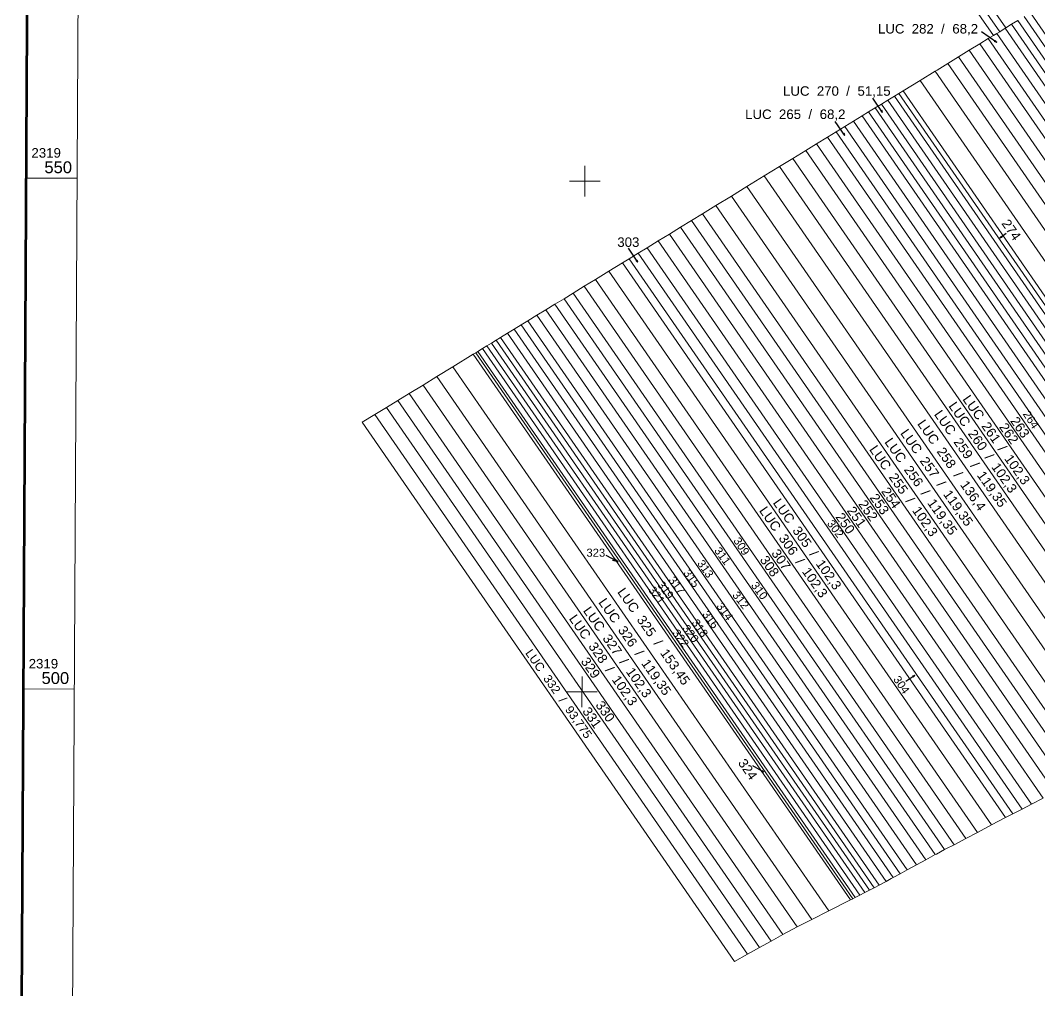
# Model space of a CAD drawing. Header units: metres. Extents: x 591850 to 11787372, y 2319432 to 2388242.
# Drawn here: x 11786917.8 to 11787025.2, y 2387855.2 to 2387957.5 of the extents above; entities that cross this region are included whole.
import ezdxf
from ezdxf.enums import TextEntityAlignment as Align

# ---------------------------------------------------------------- set-up
doc = ezdxf.new("R2010")
doc.units = ezdxf.units.M
doc.header["$MEASUREMENT"] = 0
for name, color, linetype, lineweight in [('Level 10', 7, 'Continuous', 0), ('Level 13', 7, 'Continuous', 0), ('Level 2', 7, 'Continuous', 0), ('Level 4', 7, 'Continuous', 0), ('Level 6', 7, 'Continuous', 0), ('Level 63', 7, 'Continuous', 0)]:
    doc.layers.add(name, color=color, linetype=linetype, lineweight=lineweight)
doc.styles.get("Standard").update_dxf_attribs({"font": 'arial.ttf'})
doc.styles.add('Style-Arial', font='arial.ttf')
doc.dimstyles.get("Standard").update_dxf_attribs({"dimtxt": 0.18, "dimasz": 0.18, "dimexe": 1.25, "dimexo": 0.0625, "dimtad": 1, "dimdsep": 46, "dimtxsty": 'Standard', "dimcen": 0.09, "dimazin": 3, "dimtfac": 1, "dimtmove": 0, "dimatfit": 3})

# ---------------------------------------------------------------- blocks, each defined once
blk = doc.blocks.new('N_Th1_10')
at = {"layer": 'Level 13', "color": 3, "linetype": 'Continuous', "lineweight": 0}
blk.add_text('LUC', height=1, dxfattribs=at).set_placement((-1.93725, 0), align=Align.MIDDLE_RIGHT)
at = {"layer": 'Level 13', "color": 7, "linetype": 'Continuous', "lineweight": 0}
blk.add_text('/', height=1, dxfattribs=at).set_placement((1.93725, 0), align=Align.MIDDLE_LEFT)
at = {"layer": 'Level 2', "color": 1, "linetype": 'Continuous', "lineweight": 0}
blk.add_text('325', height=1, dxfattribs=at).set_placement((0, 0), align=Align.MIDDLE_CENTER)
at = {"layer": 'Level 4', "color": 1, "linetype": 'Continuous', "lineweight": 0}
blk.add_text('153,45', height=1, dxfattribs=at).set_placement((3.12605, 0), align=Align.MIDDLE_LEFT)
blk = doc.blocks.new('N_Th1_11')
at = {"layer": 'Level 13', "color": 3, "linetype": 'Continuous', "lineweight": 0}
blk.add_text('LUC', height=1, dxfattribs=at).set_placement((-1.9342, 0), align=Align.MIDDLE_RIGHT)
at = {"layer": 'Level 13', "color": 7, "linetype": 'Continuous', "lineweight": 0}
blk.add_text('/', height=1, dxfattribs=at).set_placement((1.9342, 0), align=Align.MIDDLE_LEFT)
at = {"layer": 'Level 2', "color": 1, "linetype": 'Continuous', "lineweight": 0}
blk.add_text('258', height=1, dxfattribs=at).set_placement((0, 0), align=Align.MIDDLE_CENTER)
at = {"layer": 'Level 4', "color": 1, "linetype": 'Continuous', "lineweight": 0}
blk.add_text('136,4', height=1, dxfattribs=at).set_placement((3.123, 0), align=Align.MIDDLE_LEFT)
blk = doc.blocks.new('N_Th1_23')
at = {"layer": 'Level 13', "color": 3, "linetype": 'Continuous', "lineweight": 0}
blk.add_text('LUC', height=1, dxfattribs=at).set_placement((-1.93345, 0), align=Align.MIDDLE_RIGHT)
at = {"layer": 'Level 13', "color": 7, "linetype": 'Continuous', "lineweight": 0}
blk.add_text('/', height=1, dxfattribs=at).set_placement((1.93345, 0), align=Align.MIDDLE_LEFT)
at = {"layer": 'Level 2', "color": 1, "linetype": 'Continuous', "lineweight": 0}
blk.add_text('326', height=1, dxfattribs=at).set_placement((0, 0), align=Align.MIDDLE_CENTER)
at = {"layer": 'Level 4', "color": 1, "linetype": 'Continuous', "lineweight": 0}
blk.add_text('119,35', height=1, dxfattribs=at).set_placement((3.12225, 0), align=Align.MIDDLE_LEFT)
blk = doc.blocks.new('N_Th1_25')
at = {"layer": 'Level 13', "color": 3, "linetype": 'Continuous', "lineweight": 0}
blk.add_text('LUC', height=1, dxfattribs=at).set_placement((-1.93345, 0), align=Align.MIDDLE_RIGHT)
at = {"layer": 'Level 13', "color": 7, "linetype": 'Continuous', "lineweight": 0}
blk.add_text('/', height=1, dxfattribs=at).set_placement((1.93345, 0), align=Align.MIDDLE_LEFT)
at = {"layer": 'Level 2', "color": 1, "linetype": 'Continuous', "lineweight": 0}
blk.add_text('256', height=1, dxfattribs=at).set_placement((0, 0), align=Align.MIDDLE_CENTER)
at = {"layer": 'Level 4', "color": 1, "linetype": 'Continuous', "lineweight": 0}
blk.add_text('119,35', height=1, dxfattribs=at).set_placement((3.12225, 0), align=Align.MIDDLE_LEFT)
blk = doc.blocks.new('N_Th1_26')
at = {"layer": 'Level 13', "color": 3, "linetype": 'Continuous', "lineweight": 0}
blk.add_text('LUC', height=1, dxfattribs=at).set_placement((-1.9342, 0), align=Align.MIDDLE_RIGHT)
at = {"layer": 'Level 13', "color": 7, "linetype": 'Continuous', "lineweight": 0}
blk.add_text('/', height=1, dxfattribs=at).set_placement((1.9342, 0), align=Align.MIDDLE_LEFT)
at = {"layer": 'Level 2', "color": 1, "linetype": 'Continuous', "lineweight": 0}
blk.add_text('259', height=1, dxfattribs=at).set_placement((0, 0), align=Align.MIDDLE_CENTER)
at = {"layer": 'Level 4', "color": 1, "linetype": 'Continuous', "lineweight": 0}
blk.add_text('119,35', height=1, dxfattribs=at).set_placement((3.123, 0), align=Align.MIDDLE_LEFT)
blk = doc.blocks.new('N_Th1_28')
at = {"layer": 'Level 13', "color": 3, "linetype": 'Continuous', "lineweight": 0}
blk.add_text('LUC', height=1, dxfattribs=at).set_placement((-1.9334, 0), align=Align.MIDDLE_RIGHT)
at = {"layer": 'Level 13', "color": 7, "linetype": 'Continuous', "lineweight": 0}
blk.add_text('/', height=1, dxfattribs=at).set_placement((1.9334, 0), align=Align.MIDDLE_LEFT)
at = {"layer": 'Level 2', "color": 1, "linetype": 'Continuous', "lineweight": 0}
blk.add_text('257', height=1, dxfattribs=at).set_placement((0, 0), align=Align.MIDDLE_CENTER)
at = {"layer": 'Level 4', "color": 1, "linetype": 'Continuous', "lineweight": 0}
blk.add_text('119,35', height=1, dxfattribs=at).set_placement((3.1223, 0), align=Align.MIDDLE_LEFT)
blk = doc.blocks.new('N_Th1_29')
at = {"layer": 'Level 13', "color": 3, "linetype": 'Continuous', "lineweight": 0}
blk.add_text('LUC', height=1, dxfattribs=at).set_placement((-1.83665, 0), align=Align.MIDDLE_RIGHT)
at = {"layer": 'Level 13', "color": 7, "linetype": 'Continuous', "lineweight": 0}
blk.add_text('/', height=1, dxfattribs=at).set_placement((1.83665, 0), align=Align.MIDDLE_LEFT)
at = {"layer": 'Level 2', "color": 1, "linetype": 'Continuous', "lineweight": 0}
blk.add_text('261', height=1, dxfattribs=at).set_placement((0, 0), align=Align.MIDDLE_CENTER)
at = {"layer": 'Level 4', "color": 1, "linetype": 'Continuous', "lineweight": 0}
blk.add_text('102,3', height=1, dxfattribs=at).set_placement((3.02555, 0), align=Align.MIDDLE_LEFT)
blk = doc.blocks.new('N_Th1_34')
at = {"layer": 'Level 13', "color": 3, "linetype": 'Continuous', "lineweight": 0}
blk.add_text('LUC', height=1, dxfattribs=at).set_placement((-1.93725, 0), align=Align.MIDDLE_RIGHT)
at = {"layer": 'Level 13', "color": 7, "linetype": 'Continuous', "lineweight": 0}
blk.add_text('/', height=1, dxfattribs=at).set_placement((1.93725, 0), align=Align.MIDDLE_LEFT)
at = {"layer": 'Level 2', "color": 1, "linetype": 'Continuous', "lineweight": 0}
blk.add_text('255', height=1, dxfattribs=at).set_placement((0, 0), align=Align.MIDDLE_CENTER)
at = {"layer": 'Level 4', "color": 1, "linetype": 'Continuous', "lineweight": 0}
blk.add_text('102,3', height=1, dxfattribs=at).set_placement((3.12605, 0), align=Align.MIDDLE_LEFT)
blk = doc.blocks.new('N_Th1_36')
at = {"layer": 'Level 13', "color": 3, "linetype": 'Continuous', "lineweight": 0}
blk.add_text('LUC', height=1, dxfattribs=at).set_placement((-1.9342, 0), align=Align.MIDDLE_RIGHT)
at = {"layer": 'Level 13', "color": 7, "linetype": 'Continuous', "lineweight": 0}
blk.add_text('/', height=1, dxfattribs=at).set_placement((1.9342, 0), align=Align.MIDDLE_LEFT)
at = {"layer": 'Level 2', "color": 1, "linetype": 'Continuous', "lineweight": 0}
blk.add_text('328', height=1, dxfattribs=at).set_placement((0, 0), align=Align.MIDDLE_CENTER)
at = {"layer": 'Level 4', "color": 1, "linetype": 'Continuous', "lineweight": 0}
blk.add_text('102,3', height=1, dxfattribs=at).set_placement((3.123, 0), align=Align.MIDDLE_LEFT)
blk = doc.blocks.new('N_Th1_38')
at = {"layer": 'Level 13', "color": 3, "linetype": 'Continuous', "lineweight": 0}
blk.add_text('LUC', height=1, dxfattribs=at).set_placement((-1.93725, 0), align=Align.MIDDLE_RIGHT)
at = {"layer": 'Level 13', "color": 7, "linetype": 'Continuous', "lineweight": 0}
blk.add_text('/', height=1, dxfattribs=at).set_placement((1.93725, 0), align=Align.MIDDLE_LEFT)
at = {"layer": 'Level 2', "color": 1, "linetype": 'Continuous', "lineweight": 0}
blk.add_text('305', height=1, dxfattribs=at).set_placement((0, 0), align=Align.MIDDLE_CENTER)
at = {"layer": 'Level 4', "color": 1, "linetype": 'Continuous', "lineweight": 0}
blk.add_text('102,3', height=1, dxfattribs=at).set_placement((3.12615, 0), align=Align.MIDDLE_LEFT)
blk = doc.blocks.new('N_Th1_43')
at = {"layer": 'Level 13', "color": 3, "linetype": 'Continuous', "lineweight": 0}
blk.add_text('LUC', height=1, dxfattribs=at).set_placement((-1.9315, 0), align=Align.MIDDLE_RIGHT)
at = {"layer": 'Level 13', "color": 7, "linetype": 'Continuous', "lineweight": 0}
blk.add_text('/', height=1, dxfattribs=at).set_placement((1.9315, 0), align=Align.MIDDLE_LEFT)
at = {"layer": 'Level 2', "color": 1, "linetype": 'Continuous', "lineweight": 0}
blk.add_text('260', height=1, dxfattribs=at).set_placement((0, 0), align=Align.MIDDLE_CENTER)
at = {"layer": 'Level 4', "color": 1, "linetype": 'Continuous', "lineweight": 0}
blk.add_text('102,3', height=1, dxfattribs=at).set_placement((3.1203, 0), align=Align.MIDDLE_LEFT)
blk = doc.blocks.new('N_Th1_45')
at = {"layer": 'Level 13', "color": 3, "linetype": 'Continuous', "lineweight": 0}
blk.add_text('LUC', height=1, dxfattribs=at).set_placement((-1.93345, 0), align=Align.MIDDLE_RIGHT)
at = {"layer": 'Level 13', "color": 7, "linetype": 'Continuous', "lineweight": 0}
blk.add_text('/', height=1, dxfattribs=at).set_placement((1.93345, 0), align=Align.MIDDLE_LEFT)
at = {"layer": 'Level 2', "color": 1, "linetype": 'Continuous', "lineweight": 0}
blk.add_text('306', height=1, dxfattribs=at).set_placement((0, 0), align=Align.MIDDLE_CENTER)
at = {"layer": 'Level 4', "color": 1, "linetype": 'Continuous', "lineweight": 0}
blk.add_text('102,3', height=1, dxfattribs=at).set_placement((3.12225, 0), align=Align.MIDDLE_LEFT)
blk = doc.blocks.new('N_Th1_46')
at = {"layer": 'Level 13', "color": 3, "linetype": 'Continuous', "lineweight": 0}
blk.add_text('LUC', height=1, dxfattribs=at).set_placement((-1.93345, 0), align=Align.MIDDLE_RIGHT)
at = {"layer": 'Level 13', "color": 7, "linetype": 'Continuous', "lineweight": 0}
blk.add_text('/', height=1, dxfattribs=at).set_placement((1.93345, 0), align=Align.MIDDLE_LEFT)
at = {"layer": 'Level 2', "color": 1, "linetype": 'Continuous', "lineweight": 0}
blk.add_text('327', height=1, dxfattribs=at).set_placement((0, 0), align=Align.MIDDLE_CENTER)
at = {"layer": 'Level 4', "color": 1, "linetype": 'Continuous', "lineweight": 0}
blk.add_text('102,3', height=1, dxfattribs=at).set_placement((3.12235, 0), align=Align.MIDDLE_LEFT)
blk = doc.blocks.new('N_TNho_1')
at = {"layer": 'Level 2', "color": 1, "linetype": 'Continuous', "lineweight": 0}
blk.add_text('331', height=1, dxfattribs=at).set_placement((0, 0), align=Align.MIDDLE_CENTER)
blk = doc.blocks.new('N_TNho_3')
at = {"layer": 'Level 2', "color": 1, "linetype": 'Continuous', "lineweight": 0}
blk.add_text('330', height=1, dxfattribs=at).set_placement((0, 0), align=Align.MIDDLE_CENTER)
blk = doc.blocks.new('N_TNho_5')
at = {"layer": 'Level 2', "color": 1, "linetype": 'Continuous', "lineweight": 0}
blk.add_text('329', height=1, dxfattribs=at).set_placement((0, 0), align=Align.MIDDLE_CENTER)
blk = doc.blocks.new('N_TNho_11')
at = {"layer": 'Level 2', "color": 1, "linetype": 'Continuous', "lineweight": 0}
blk.add_text('308', height=1, dxfattribs=at).set_placement((0, 0), align=Align.MIDDLE_CENTER)
blk = doc.blocks.new('N_TNho_13')
at = {"layer": 'Level 2', "color": 1, "linetype": 'Continuous', "lineweight": 0}
blk.add_text('263', height=1, dxfattribs=at).set_placement((0, 0), align=Align.MIDDLE_CENTER)
blk = doc.blocks.new('N_TNho_14')
at = {"layer": 'Level 2', "color": 1, "linetype": 'Continuous', "lineweight": 0}
blk.add_text('254', height=1, dxfattribs=at).set_placement((0, 0), align=Align.MIDDLE_CENTER)
blk = doc.blocks.new('N_TNho_17')
at = {"layer": 'Level 2', "color": 1, "linetype": 'Continuous', "lineweight": 0}
blk.add_text('307', height=1, dxfattribs=at).set_placement((0, 0), align=Align.MIDDLE_CENTER)
blk = doc.blocks.new('N_TNho_18')
at = {"layer": 'Level 2', "color": 1, "linetype": 'Continuous', "lineweight": 0}
blk.add_text('262', height=1, dxfattribs=at).set_placement((0, 0), align=Align.MIDDLE_CENTER)
blk = doc.blocks.new('N_TNho_19')
at = {"layer": 'Level 2', "color": 1, "linetype": 'Continuous', "lineweight": 0}
blk.add_text('253', height=1, dxfattribs=at).set_placement((0, 0), align=Align.MIDDLE_CENTER)
blk = doc.blocks.new('N_TNho_21')
at = {"layer": 'Level 2', "color": 1, "linetype": 'Continuous', "lineweight": 0}
blk.add_text('251', height=1, dxfattribs=at).set_placement((0, 0), align=Align.MIDDLE_CENTER)
blk = doc.blocks.new('N_TNho_23')
at = {"layer": 'Level 2', "color": 1, "linetype": 'Continuous', "lineweight": 0}
blk.add_text('250', height=1, dxfattribs=at).set_placement((0, 0), align=Align.MIDDLE_CENTER)
blk = doc.blocks.new('N_TNho_25')
at = {"layer": 'Level 2', "color": 1, "linetype": 'Continuous', "lineweight": 0}
blk.add_text('252', height=1, dxfattribs=at).set_placement((0, 0), align=Align.MIDDLE_CENTER)
blk = doc.blocks.new('TerminatorOpen_0.5')
at = {"color": 0, "linetype": 'ByBlock', "lineweight": -2}
for q in [(-1, 0.25), (-1, 0), (-1, -0.25)]:
    blk.add_line((0, 0), q, dxfattribs=at)
blk = doc.blocks.new('N_TNho_41')
at = {"layer": 'Level 2', "color": 2, "linetype": 'Continuous', "lineweight": 140}
blk.add_text('264', height=0.85, dxfattribs=at).set_placement((0, 0), align=Align.MIDDLE_CENTER)
blk = doc.blocks.new('N_TNho_49')
at = {"layer": 'Level 2', "color": 1, "linetype": 'Continuous', "lineweight": 70}
blk.add_text('303', height=1, dxfattribs=at).set_placement((0, 0), align=Align.MIDDLE_CENTER)
blk = doc.blocks.new('N_TNho_51')
at = {"layer": 'Level 2', "color": 2, "linetype": 'Continuous', "lineweight": 140}
blk.add_text('302', height=0.85, dxfattribs=at).set_placement((0, 0), align=Align.MIDDLE_CENTER)
blk = doc.blocks.new('N_TNho_55')
at = {"layer": 'Level 2', "color": 2, "linetype": 'Continuous', "lineweight": 140}
blk.add_text('313', height=0.85, dxfattribs=at).set_placement((0, 0), align=Align.MIDDLE_CENTER)
blk = doc.blocks.new('N_TNho_57')
at = {"layer": 'Level 2', "color": 2, "linetype": 'Continuous', "lineweight": 140}
blk.add_text('312', height=0.85, dxfattribs=at).set_placement((0, 0), align=Align.MIDDLE_CENTER)
blk = doc.blocks.new('N_TNho_58')
at = {"layer": 'Level 2', "color": 2, "linetype": 'Continuous', "lineweight": 140}
blk.add_text('309', height=0.85, dxfattribs=at).set_placement((0, 0), align=Align.MIDDLE_CENTER)
blk = doc.blocks.new('N_TNho_60')
at = {"layer": 'Level 2', "color": 2, "linetype": 'Continuous', "lineweight": 140}
blk.add_text('311', height=0.85, dxfattribs=at).set_placement((0, 0), align=Align.MIDDLE_CENTER)
blk = doc.blocks.new('N_TNho_61')
at = {"layer": 'Level 2', "color": 2, "linetype": 'Continuous', "lineweight": 140}
blk.add_text('310', height=0.85, dxfattribs=at).set_placement((0, 0), align=Align.MIDDLE_CENTER)
blk = doc.blocks.new('N_Th1_59')
at = {"layer": 'Level 13', "color": 3, "linetype": 'Continuous', "lineweight": 0}
blk.add_text('LUC', height=1, dxfattribs=at).set_placement((-1.9281, 0), align=Align.MIDDLE_RIGHT)
at = {"layer": 'Level 13', "color": 7, "linetype": 'Continuous', "lineweight": 0}
blk.add_text('/', height=1, dxfattribs=at).set_placement((1.9281, 0), align=Align.MIDDLE_LEFT)
at = {"layer": 'Level 2', "color": 1, "linetype": 'Continuous', "lineweight": 70}
blk.add_text('282', height=1, dxfattribs=at).set_placement((0, 0), align=Align.MIDDLE_CENTER)
at = {"layer": 'Level 4', "color": 1, "linetype": 'Continuous', "lineweight": 0}
blk.add_text('68,2', height=1, dxfattribs=at).set_placement((3.1169, 0), align=Align.MIDDLE_LEFT)
blk = doc.blocks.new('N_TNho_69')
at = {"layer": 'Level 2', "color": 2, "linetype": 'Continuous', "lineweight": 140}
blk.add_text('314', height=0.85, dxfattribs=at).set_placement((0, 0), align=Align.MIDDLE_CENTER)
blk = doc.blocks.new('N_TNho_74')
at = {"layer": 'Level 2', "color": 2, "linetype": 'Continuous', "lineweight": 140}
blk.add_text('315', height=0.85, dxfattribs=at).set_placement((0, 0), align=Align.MIDDLE_CENTER)
blk = doc.blocks.new('N_TNho_75')
at = {"layer": 'Level 2', "color": 1, "linetype": 'Continuous', "lineweight": 106}
blk.add_text('304', height=0.85, dxfattribs=at).set_placement((0, 0), align=Align.MIDDLE_CENTER)
blk = doc.blocks.new('N_TNho_78')
at = {"layer": 'Level 2', "color": 2, "linetype": 'Continuous', "lineweight": 140}
blk.add_text('317', height=0.85, dxfattribs=at).set_placement((0, 0), align=Align.MIDDLE_CENTER)
blk = doc.blocks.new('N_TNho_79')
at = {"layer": 'Level 2', "color": 2, "linetype": 'Continuous', "lineweight": 140}
blk.add_text('316', height=0.85, dxfattribs=at).set_placement((0, 0), align=Align.MIDDLE_CENTER)
blk = doc.blocks.new('N_TNho_95')
at = {"layer": 'Level 2', "color": 2, "linetype": 'Continuous', "lineweight": 140}
blk.add_text('322', height=0.85, dxfattribs=at).set_placement((0, 0), align=Align.MIDDLE_CENTER)
blk = doc.blocks.new('N_TNho_102')
at = {"layer": 'Level 2', "color": 2, "linetype": 'Continuous', "lineweight": 140}
blk.add_text('318', height=0.85, dxfattribs=at).set_placement((0, 0), align=Align.MIDDLE_CENTER)
blk = doc.blocks.new('N_TNho_104')
at = {"layer": 'Level 2', "color": 2, "linetype": 'Continuous', "lineweight": 140}
blk.add_text('319', height=0.85, dxfattribs=at).set_placement((0, 0), align=Align.MIDDLE_CENTER)
blk = doc.blocks.new('N_TNho_105')
at = {"layer": 'Level 2', "color": 2, "linetype": 'Continuous', "lineweight": 140}
blk.add_text('320', height=0.85, dxfattribs=at).set_placement((0, 0), align=Align.MIDDLE_CENTER)
blk = doc.blocks.new('N_TNho_108')
at = {"layer": 'Level 2', "color": 2, "linetype": 'Continuous', "lineweight": 140}
blk.add_text('321', height=0.85, dxfattribs=at).set_placement((0, 0), align=Align.MIDDLE_CENTER)
blk = doc.blocks.new('N_TNho_111')
at = {"layer": 'Level 2', "color": 1, "linetype": 'Continuous', "lineweight": 106}
blk.add_text('274', height=1, dxfattribs=at).set_placement((0, 0), align=Align.MIDDLE_CENTER)
blk = doc.blocks.new('N_TNho_124')
at = {"layer": 'Level 2', "color": 2, "linetype": 'Continuous', "lineweight": 140}
blk.add_text('323', height=0.85, dxfattribs=at).set_placement((0, 0), align=Align.MIDDLE_CENTER)
blk = doc.blocks.new('N_TNho_125')
at = {"layer": 'Level 2', "color": 1, "linetype": 'Continuous', "lineweight": 106}
blk.add_text('324', height=1, dxfattribs=at).set_placement((0, 0), align=Align.MIDDLE_CENTER)
blk = doc.blocks.new('N_Th1_64')
at = {"layer": 'Level 13', "color": 3, "linetype": 'Continuous', "lineweight": 0}
blk.add_text('LUC', height=1, dxfattribs=at).set_placement((-1.93725, 0), align=Align.MIDDLE_RIGHT)
at = {"layer": 'Level 13', "color": 7, "linetype": 'Continuous', "lineweight": 0}
blk.add_text('/', height=1, dxfattribs=at).set_placement((1.93725, 0), align=Align.MIDDLE_LEFT)
at = {"layer": 'Level 2', "color": 1, "linetype": 'Continuous', "lineweight": 70}
blk.add_text('265', height=1, dxfattribs=at).set_placement((0, 0), align=Align.MIDDLE_CENTER)
at = {"layer": 'Level 4', "color": 1, "linetype": 'Continuous', "lineweight": 0}
blk.add_text('68,2', height=1, dxfattribs=at).set_placement((3.12605, 0), align=Align.MIDDLE_LEFT)
blk = doc.blocks.new('N_Th1_93')
at = {"layer": 'Level 13', "color": 3, "linetype": 'Continuous', "lineweight": 0}
blk.add_text('LUC', height=1, dxfattribs=at).set_placement((-1.93155, 0), align=Align.MIDDLE_RIGHT)
at = {"layer": 'Level 13', "color": 7, "linetype": 'Continuous', "lineweight": 0}
blk.add_text('/', height=1, dxfattribs=at).set_placement((1.93155, 0), align=Align.MIDDLE_LEFT)
at = {"layer": 'Level 2', "color": 1, "linetype": 'Continuous', "lineweight": 70}
blk.add_text('270', height=1, dxfattribs=at).set_placement((0, 0), align=Align.MIDDLE_CENTER)
at = {"layer": 'Level 4', "color": 1, "linetype": 'Continuous', "lineweight": 0}
blk.add_text('51,15', height=1, dxfattribs=at).set_placement((3.12035, 0), align=Align.MIDDLE_LEFT)
blk = doc.blocks.new('N_Th1_94')
at = {"layer": 'Level 13', "color": 3, "linetype": 'Continuous', "lineweight": 0}
blk.add_text('LUC', height=0.9, dxfattribs=at).set_placement((-1.8153, 0), align=Align.MIDDLE_RIGHT)
at = {"layer": 'Level 13', "color": 7, "linetype": 'Continuous', "lineweight": 0}
blk.add_text('/', height=0.9, dxfattribs=at).set_placement((1.8153, 0), align=Align.MIDDLE_LEFT)
at = {"layer": 'Level 2', "color": 1, "linetype": 'Continuous', "lineweight": 0}
blk.add_text('332', height=0.9, dxfattribs=at).set_placement((0, 0), align=Align.MIDDLE_CENTER)
at = {"layer": 'Level 4', "color": 1, "linetype": 'Continuous', "lineweight": 0}
blk.add_text('93,775', height=0.9, dxfattribs=at).set_placement((2.9652, 0), align=Align.MIDDLE_LEFT)

msp = doc.modelspace()

# ---------------------------------------------------------------- linework, layer by layer
at = {"layer": 'Level 10', "color": 7, "linetype": 'Continuous', "lineweight": 0, "flags": 128}
for points in [[(11786938.91, 2388080.68), (11787024.27, 2387958.31), (11787067.2, 2387896.16)], [(11786936.3, 2388077.76), (11786935.77, 2388077.17), (11787020.35, 2387955.91)], [(11786936.3, 2388077.76), (11787021.01, 2387956.31)], [(11786936.82, 2388078.34), (11787021.66, 2387956.71)], [(11786953.81, 2387915.14), (11786955.15, 2387915.95), (11786956.36, 2387916.7), (11786957.57, 2387917.44), (11786958.78, 2387918.18), (11786960.24, 2387919.07), (11786961.68, 2387919.96), (11786963.37, 2387920.99), (11786965.53, 2387922.32), (11786965.78, 2387922.47), (11786966.02, 2387922.61), (11786966.49, 2387922.91), (11786966.97, 2387923.2), (11786967.45, 2387923.5), (11786967.93, 2387923.79), (11786968.41, 2387924.08), (11786969.13, 2387924.52), (11786969.84, 2387924.96), (11786970.56, 2387925.4), (11786971.28, 2387925.84), (11786972.23, 2387926.42), (11786973.18, 2387927.01), (11786974.13, 2387927.59), (11786975.09, 2387928.17), (11786976.04, 2387928.76), (11786977.22, 2387929.48), (11786978.41, 2387930.21), (11786979.83, 2387931.08), (11786981.25, 2387931.95), (11786981.95, 2387932.38), (11786982.9, 2387932.96), (11786983.84, 2387933.54), (11786985.02, 2387934.26), (11786986.19, 2387934.98), (11786987.36, 2387935.7), (11786988.53, 2387936.42), (11786989.7, 2387937.13), (11786991.1, 2387937.99), (11786992.73, 2387938.98), (11786994.35, 2387939.98), (11786996.2, 2387941.11), (11786997.81, 2387942.1), (11786999.19, 2387942.94), (11787000.57, 2387943.79), (11787001.71, 2387944.49), (11787002.86, 2387945.19), (11787003.77, 2387945.75), (11787004.69, 2387946.31), (11787005.6, 2387946.87), (11787006.51, 2387947.43), (11787007.19, 2387947.85), (11787007.87, 2387948.27), (11787008.55, 2387948.68), (11787009.23, 2387949.1), (11787009.91, 2387949.52), (11787010.37, 2387949.79), (11787010.82, 2387950.07), (11787012.63, 2387951.18), (11787014.2, 2387952.15), (11787014.41, 2387952.27), (11787015.55, 2387952.97), (11787016.68, 2387953.66), (11787017.8, 2387954.35), (11787018.92, 2387955.04), (11787019.81, 2387955.58), (11787020.35, 2387955.91), (11787020.71, 2387956.13), (11787021.01, 2387956.31), (11787021.6, 2387956.67), (11787021.66, 2387956.71), (11787022.27, 2387957.09), (11787022.94, 2387957.49), (11787022.97, 2387957.51)], [(11787022.94, 2387957.49), (11787065.79, 2387895.46)], [(11787023.6, 2387957.91), (11787066.5, 2387895.81)], [(11787020.71, 2387956.13), (11787063.44, 2387894.27)], [(11787021.6, 2387956.67), (11787064.38, 2387894.75)], [(11787022.27, 2387957.09), (11787065.09, 2387895.1)], [(11787018.92, 2387955.04), (11787061.54, 2387893.33)], [(11787019.81, 2387955.58), (11787062.49, 2387893.8)], [(11787017.8, 2387954.35), (11787060.36, 2387892.73)], [(11787015.55, 2387952.97), (11787057.99, 2387891.55)], [(11787016.68, 2387953.66), (11787059.18, 2387892.14)], [(11787014.2, 2387952.15), (11787056.56, 2387890.83)], [(11787012.63, 2387951.18), (11787054.89, 2387890)], [(11787010.37, 2387949.79), (11787052.5, 2387888.8)], [(11787010.82, 2387950.07), (11787052.98, 2387889.03)], [(11787008.55, 2387948.68), (11787050.59, 2387887.83)], [(11787009.23, 2387949.1), (11787051.3, 2387888.2)], [(11787009.91, 2387949.52), (11787052.03, 2387888.55)], [(11787007.19, 2387947.85), (11787049.15, 2387887.12)], [(11787007.87, 2387948.27), (11787049.87, 2387887.48)], [(11787005.6, 2387946.87), (11787047.46, 2387886.27)], [(11787006.51, 2387947.43), (11787048.43, 2387886.75)], [(11787003.77, 2387945.75), (11787045.53, 2387885.3)], [(11787004.69, 2387946.31), (11787046.5, 2387885.79)], [(11787001.71, 2387944.49), (11787043.36, 2387884.21)], [(11787002.86, 2387945.19), (11787044.56, 2387884.82)], [(11787000.57, 2387943.79), (11787042.15, 2387883.61)], [(11786999.19, 2387942.94), (11787040.69, 2387882.87)], [(11786996.2, 2387941.11), (11787037.54, 2387881.26)], [(11786997.81, 2387942.1), (11787039.24, 2387882.13)], [(11786994.35, 2387939.98), (11787035.6, 2387880.27)], [(11786992.73, 2387938.98), (11787033.89, 2387879.41)], [(11786991.1, 2387937.99), (11787032.08, 2387878.67)], [(11786989.7, 2387937.13), (11787030.53, 2387878.03)], [(11786987.36, 2387935.7), (11787028.06, 2387876.79)], [(11786988.53, 2387936.42), (11787029.28, 2387877.43)], [(11786986.19, 2387934.98), (11787026.83, 2387876.16)], [(11786983.84, 2387933.54), (11787024.36, 2387874.89)], [(11786985.02, 2387934.26), (11787025.59, 2387875.52)], [(11786982.9, 2387932.96), (11787023.37, 2387874.38)], [(11786981.25, 2387931.95), (11787021.64, 2387873.48)], [(11786981.95, 2387932.38), (11787022.38, 2387873.87)], [(11786979.83, 2387931.08), (11787020.16, 2387872.7)], [(11786977.22, 2387929.48), (11787017.44, 2387871.27)], [(11786978.41, 2387930.21), (11787018.68, 2387871.92)], [(11786975.09, 2387928.17), (11787015.21, 2387870.1)], [(11786976.04, 2387928.76), (11787016.2, 2387870.62)], [(11786974.13, 2387927.59), (11787014.21, 2387869.58)], [(11786972.23, 2387926.42), (11787012.25, 2387868.5)], [(11786973.18, 2387927.01), (11787013.23, 2387869.04)], [(11786969.84, 2387924.96), (11787009.78, 2387867.16)], [(11786970.56, 2387925.4), (11787010.52, 2387867.56)], [(11786971.28, 2387925.84), (11787011.26, 2387867.96)], [(11786968.41, 2387924.08), (11787008.3, 2387866.35)], [(11786969.13, 2387924.52), (11787009.04, 2387866.75)], [(11786966.49, 2387922.91), (11787006.28, 2387865.32)], [(11786966.97, 2387923.2), (11787006.78, 2387865.58)], [(11786967.45, 2387923.5), (11787007.29, 2387865.83)], [(11786967.93, 2387923.79), (11787007.79, 2387866.09)], [(11786965.53, 2387922.32), (11787005.27, 2387864.8)], [(11786965.78, 2387922.47), (11787005.52, 2387864.93)], [(11786966.02, 2387922.61), (11787005.77, 2387865.06)], [(11786963.37, 2387920.99), (11787002.99, 2387863.65)], [(11786961.68, 2387919.96), (11787001.21, 2387862.75)], [(11786960.24, 2387919.07), (11786999.68, 2387861.97)], [(11786957.57, 2387917.44), (11786996.93, 2387860.47)], [(11786958.78, 2387918.18), (11786998.17, 2387861.17)], [(11786956.36, 2387916.7), (11786995.68, 2387859.77)], [(11786955.15, 2387915.95), (11786994.44, 2387859.07)], [(11786953.81, 2387915.14), (11786993.07, 2387858.3)], [(11786993.07, 2387858.3), (11786994.44, 2387859.07), (11786995.68, 2387859.77), (11786996.93, 2387860.47), (11786998.17, 2387861.17), (11786999.68, 2387861.97), (11787001.21, 2387862.75), (11787002.99, 2387863.65), (11787005.27, 2387864.8), (11787005.52, 2387864.93), (11787005.77, 2387865.06), (11787006.28, 2387865.32), (11787006.78, 2387865.58), (11787007.29, 2387865.83), (11787007.79, 2387866.09), (11787008.3, 2387866.35), (11787009.04, 2387866.75), (11787009.21, 2387866.84), (11787009.58, 2387867.05), (11787009.78, 2387867.16), (11787010.52, 2387867.56), (11787011.26, 2387867.96), (11787012.25, 2387868.5), (11787013.23, 2387869.04), (11787014.21, 2387869.58), (11787014.34, 2387869.63), (11787015.21, 2387870.1), (11787015.33, 2387870.17), (11787016.2, 2387870.62), (11787017.44, 2387871.27), (11787018.68, 2387871.92), (11787020.16, 2387872.7), (11787021.64, 2387873.48), (11787022.38, 2387873.87), (11787023.37, 2387874.38), (11787024.36, 2387874.89), (11787025.59, 2387875.52)]]:
    msp.add_lwpolyline(points, dxfattribs=at)
at = {"layer": 'Level 63', "color": 7, "linetype": 'Continuous', "lineweight": 0}
for p, q in [((11786977.29, 2387942.18), (11786977.27, 2387938.95)), ((11786918.41, 2387940.89), (11786923.76, 2387940.86)), ((11786975.68, 2387940.57), (11786978.89, 2387940.55)), ((11786976.99, 2387888.34), (11786976.98, 2387885.11)), ((11786918.11, 2387887.05), (11786923.46, 2387887.02)), ((11786975.38, 2387886.73), (11786978.59, 2387886.72))]:
    msp.add_line(p, q, dxfattribs=at)
at = {"layer": 'Level 63', "color": 7, "linetype": 'Continuous', "lineweight": 140, "flags": 128}
msp.add_lwpolyline([(11786919.91, 2388215.45), (11787305.28, 2388213.31), (11787303.14, 2387825.69), (11786917.79, 2387827.83), (11786919.91, 2388215.45)], close=True, dxfattribs=at)
at = {"layer": 'Level 63', "color": 7, "linetype": 'Continuous', "lineweight": 0, "flags": 128}
msp.add_lwpolyline([(11786925.24, 2388210.04), (11787299.89, 2388207.96), (11787297.82, 2387831.1), (11786923.17, 2387833.19), (11786925.24, 2388210.04)], close=True, dxfattribs=at)

# ---------------------------------------------------------------- block references
at = {"layer": 'Level 2', "color": 1, "linetype": 'Continuous', "lineweight": 70}
for name, p in [('N_Th1_59', (11787012.9, 2387956.62)), ('N_Th1_93', (11787002.9, 2387950.06)), ('N_Th1_64', (11786998.91, 2387947.61)), ('N_TNho_49', (11786981.87, 2387934.13))]:
    msp.add_blockref(name, p, dxfattribs=at)
at = {"layer": 'Level 2', "color": 1, "linetype": 'Continuous', "lineweight": 106, "rotation": 305.111111}
for name, p in [('N_TNho_111', (11787022.24, 2387935.43)), ('N_TNho_75', (11787010.66, 2387887.48)), ('N_TNho_125', (11786994.46, 2387878.57))]:
    msp.add_blockref(name, p, dxfattribs=at)
at = {"layer": 'Level 2', "color": 1, "linetype": 'Continuous', "lineweight": 0}
for name, p, rotation in [('N_Th1_29', (11787020.12, 2387914.07), 305.114221), ('N_Th1_26', (11787017.18, 2387912.4), 305.111111), ('N_Th1_43', (11787018.7, 2387913.28), 305.111111), ('N_Th1_11', (11787015.41, 2387911.4), 305.111111), ('N_TNho_13', (11787023.16, 2387914.62), 305.111111), ('N_Th1_28', (11787013.62, 2387910.41), 305.111111), ('N_TNho_18', (11787021.99, 2387913.97), 305.111111), ('N_Th1_25', (11787011.95, 2387909.48), 305.111112), ('N_Th1_34', (11787010.35, 2387908.69), 305.111111), ('N_TNho_14', (11787009.56, 2387907.19), 305.111111), ('N_Th1_38', (11787000.19, 2387903.07), 305.111111), ('N_TNho_25', (11787007.15, 2387905.85), 305.111111), ('N_TNho_19', (11787008.35, 2387906.53), 305.111111), ('N_Th1_45', (11786998.74, 2387902.25), 305.11111), ('N_TNho_23', (11787004.74, 2387904.5), 305.111111), ('N_TNho_21', (11787005.94, 2387905.17), 305.111111), ('N_TNho_17', (11786997.97, 2387900.67), 305.111111), ('N_TNho_11', (11786996.76, 2387899.98), 305.111111), ('N_Th1_10', (11786983.79, 2387893.67), 305.111111), ('N_Th1_23', (11786981.8, 2387892.58), 305.11111), ('N_Th1_36', (11786978.69, 2387890.86), 305.111111), ('N_Th1_46', (11786980.18, 2387891.7), 305.111111), ('N_Th1_94', (11786973.82, 2387887.54), 305.111111), ('N_TNho_5', (11786977.89, 2387889.27), 305.111111), ('N_TNho_1', (11786978.05, 2387884.02), 305.111111), ('N_TNho_3', (11786979.44, 2387884.67), 305.11111)]:
    msp.add_blockref(name, p, dxfattribs=dict(at, rotation=rotation))
at = {"layer": 'Level 2', "color": 2, "linetype": 'Continuous', "lineweight": 140}
for name, p, rotation in [('N_TNho_41', (11787024.31, 2387915.42), 303.426159), ('N_TNho_51', (11787003.7, 2387903.92), 306.855586), ('N_TNho_58', (11786993.8, 2387902.08), 303.507263), ('N_TNho_60', (11786991.8, 2387901.06), 306.271044), ('N_TNho_55', (11786990, 2387899.7), 305.120161), ('N_TNho_74', (11786988.54, 2387898.69), 305.203546), ('N_TNho_104', (11786985.8, 2387897.46), 306.733177), ('N_TNho_78', (11786986.98, 2387897.96), 306.556515), ('N_TNho_61', (11786995.69, 2387897.4), 306.764121), ('N_TNho_108', (11786984.86, 2387896.92), 307.163305), ('N_TNho_57', (11786993.72, 2387896.4), 308.40919), ('N_TNho_69', (11786992.04, 2387895.21), 306.649017), ('N_TNho_79', (11786990.54, 2387894.35), 306.494442), ('N_TNho_105', (11786988.44, 2387892.87), 307.031449), ('N_TNho_102', (11786989.42, 2387893.45), 305.094352), ('N_TNho_95', (11786987.4, 2387892.38), 307.308642)]:
    msp.add_blockref(name, p, dxfattribs=dict(at, rotation=rotation))
msp.add_blockref('N_TNho_124', (11786978.44, 2387901.4), dxfattribs=at)

# ---------------------------------------------------------------- texts
at = {"layer": 'Level 63', "color": 7, "linetype": 'Continuous', "lineweight": 0}
for p in [(11786918.95, 2387943.04), (11786918.66, 2387889.2)]:
    msp.add_text('2319', height=1, dxfattribs=at).set_placement(p)
for s, p in [('550', (11786923.23, 2387941.4)), ('500', (11786922.93, 2387887.56))]:
    msp.add_text(s, height=1.25, dxfattribs=at).set_placement(p, align=Align.RIGHT)

# ---------------------------------------------------------------- leaders
at = {"layer": 'Level 13', "color": 1, "linetype": 'Continuous', "lineweight": 13}
for points in [[(11787020.71, 2387955.19), (11787019.1, 2387956.3)], [(11787008.67, 2387947.81), (11787007.65, 2387949.29)], [(11787008.67, 2387947.81), (11787007.65, 2387949.29)], [(11787004.69, 2387945.37), (11787003.67, 2387946.85)], [(11787004.69, 2387945.37), (11787003.67, 2387946.85)], [(11787021.03, 2387934.58), (11787021.71, 2387935.06)], [(11786982.88, 2387932.01), (11786981.87, 2387933.48)], [(11786982.88, 2387932.01), (11786981.87, 2387933.48)], [(11787012.06, 2387888.46), (11787011.12, 2387887.81)], [(11786996.14, 2387878.26), (11786994.98, 2387878.94)]]:
    msp.add_leader(points, dimstyle='Standard', override={"dimtxt": 0.4, "dimasz": 0.24, "dimgap": 0.2, "dimtad": 1, "dimtxsty": 'Style-Arial', "dimldrblk": 'TerminatorOpen_0.5'}, dxfattribs=at)
at = {"layer": 'Level 6', "color": 1, "linetype": 'Continuous', "lineweight": 0}
msp.add_leader([(11786980.81, 2387900.43), (11786979.53, 2387901.1)], dimstyle='Standard', override={"dimtxt": 1, "dimasz": 0.6, "dimgap": 0.5, "dimtad": 1, "dimtxsty": 'Style-Arial', "dimldrblk": 'TerminatorOpen_0.5'}, dxfattribs=at)

doc.saveas('drawing.dxf')
